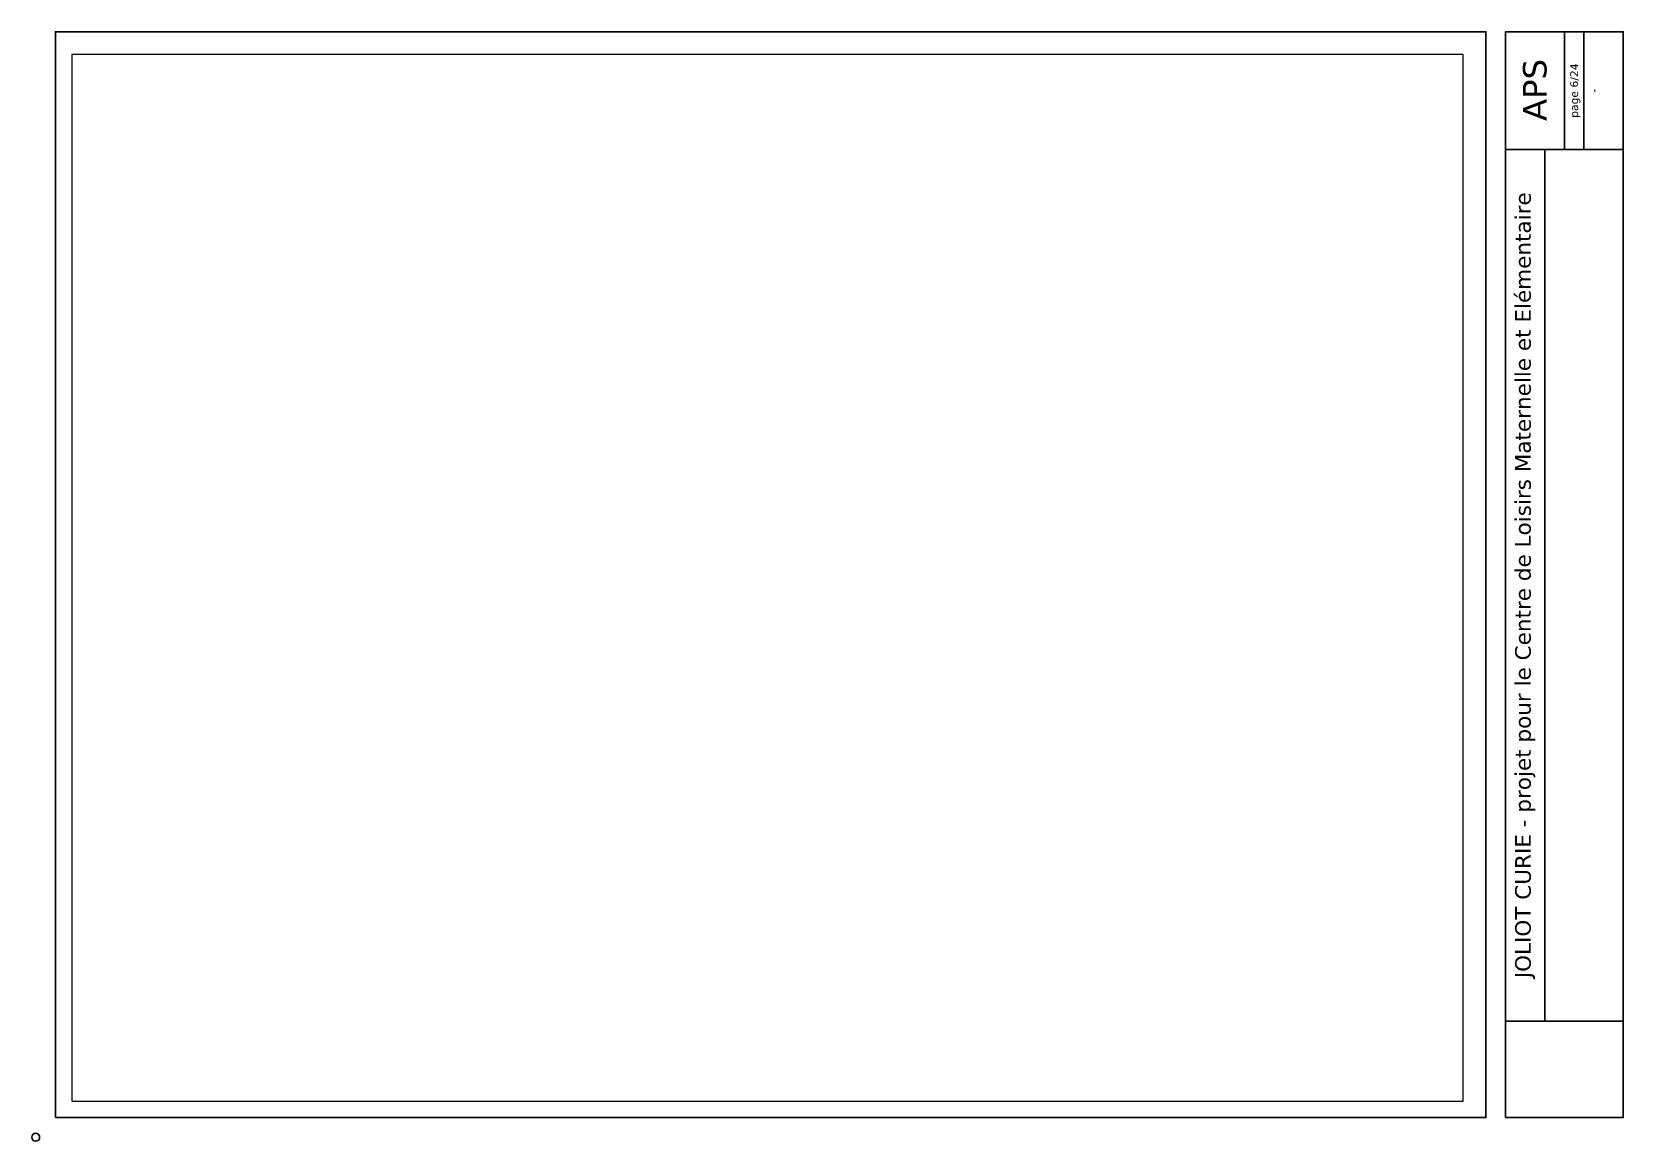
# Paper-space layout 'A3-R+0 (2)' of a CAD drawing. Header units: metres. Extents: x -0.001 to 0.405, y -0.001 to 0.282.
import ezdxf
from ezdxf.enums import TextEntityAlignment as Align

# ---------------------------------------------------------------- set-up
doc = ezdxf.new("R2010")
doc.units = ezdxf.units.M
doc.header["$MEASUREMENT"] = 0
doc.styles.add('locaux 100', font='verdana.ttf', dxfattribs={"height": 0.22})
picture_1 = doc.add_image_def('image1.jpg', size_in_pixel=(850, 1036))

# ---------------------------------------------------------------- blocks, each defined once
blk = doc.blocks.new('cartoucheA3-CLMP')
for p, q in [((0.39, 0.282), (0.39, 0.252)), ((0.395, 0.282), (0.395, 0.252)), ((0.405, 0.252), (0.37509, 0.252)), ((0.385, 0.252), (0.385, 0.02961)), ((0.375, 0.02961), (0.405, 0.02961))]:
    blk.add_line(p, q)
for points in [[(0.005, 0.005), (0.37, 0.005), (0.37, 0.282), (0.005, 0.282)], [(0.375, 0.005), (0.405, 0.005), (0.405, 0.282), (0.375, 0.282)]]:
    blk.add_lwpolyline(points, close=True)
at = {"layer": 'Defpoints'}
blk.add_circle((0, 0), 0.001, dxfattribs=at)
at = {"rotation": 90, "style": 'locaux 100'}
for s, insert, char_height, width, attachment_point in [('APS', (0.3825, 0.27508), 0.006, 0.6804689, 6), ('JOLIOT CURIE - projet pour le Centre de Loisirs Maternelle et Elémentaire', (0.38, 0.14081), 0.004, 0.2071922, 5)]:
    blk.add_mtext(s, dxfattribs=dict(at, insert=insert, char_height=char_height, width=width, attachment_point=attachment_point))
at = {"style": 'locaux 100'}
for tag, height, p in [('ECHELLE', 0.002, (0.3975, 0.267)), ('PAGE', 0.002, (0.3925, 0.267)), ('DATE', 0.002, (0.4025, 0.267)), ('TITRE1/2', 0.004, (0.39005, 0.14081)), ('TITRE2/2', 0.004, (0.4, 0.14081))]:
    blk.add_attdef(tag, text='', height=height, rotation=90, dxfattribs=at).set_placement(p, align=Align.MIDDLE_CENTER)
image = blk.add_image(picture_1, insert=(0.405, 0.005), size_in_units=(0.02461, 0.03), rotation=90)
image.dxf.flags = 7

psp = doc.layouts.new('A3-R+0 (2)')

# ---------------------------------------------------------------- block references
ref = psp.add_blockref('cartoucheA3-CLMP', (0, 0))
ref.add_attrib('ECHELLE', '-', dxfattribs={"height": 0.002, "rotation": 90, "style": 'locaux 100'}).set_placement((0.3975, 0.267), align=Align.MIDDLE_CENTER)
ref.add_attrib('PAGE', 'page 6/24', dxfattribs={"height": 0.002, "rotation": 90, "style": 'locaux 100'}).set_placement((0.3925, 0.267), align=Align.MIDDLE_CENTER)

# ---------------------------------------------------------------- viewports
at = {"layer": 'Defpoints', "view_target_point": (-118.43006, 39.35883), "view_twist_angle": 256.87872961696}
psp.add_viewport(center=(0.1867, 0.14268), size=(0.355, 0.267), view_center_point=(858.32617, -612348.23919), view_height=31.4489436, dxfattribs=at)

doc.saveas('drawing.dxf')
